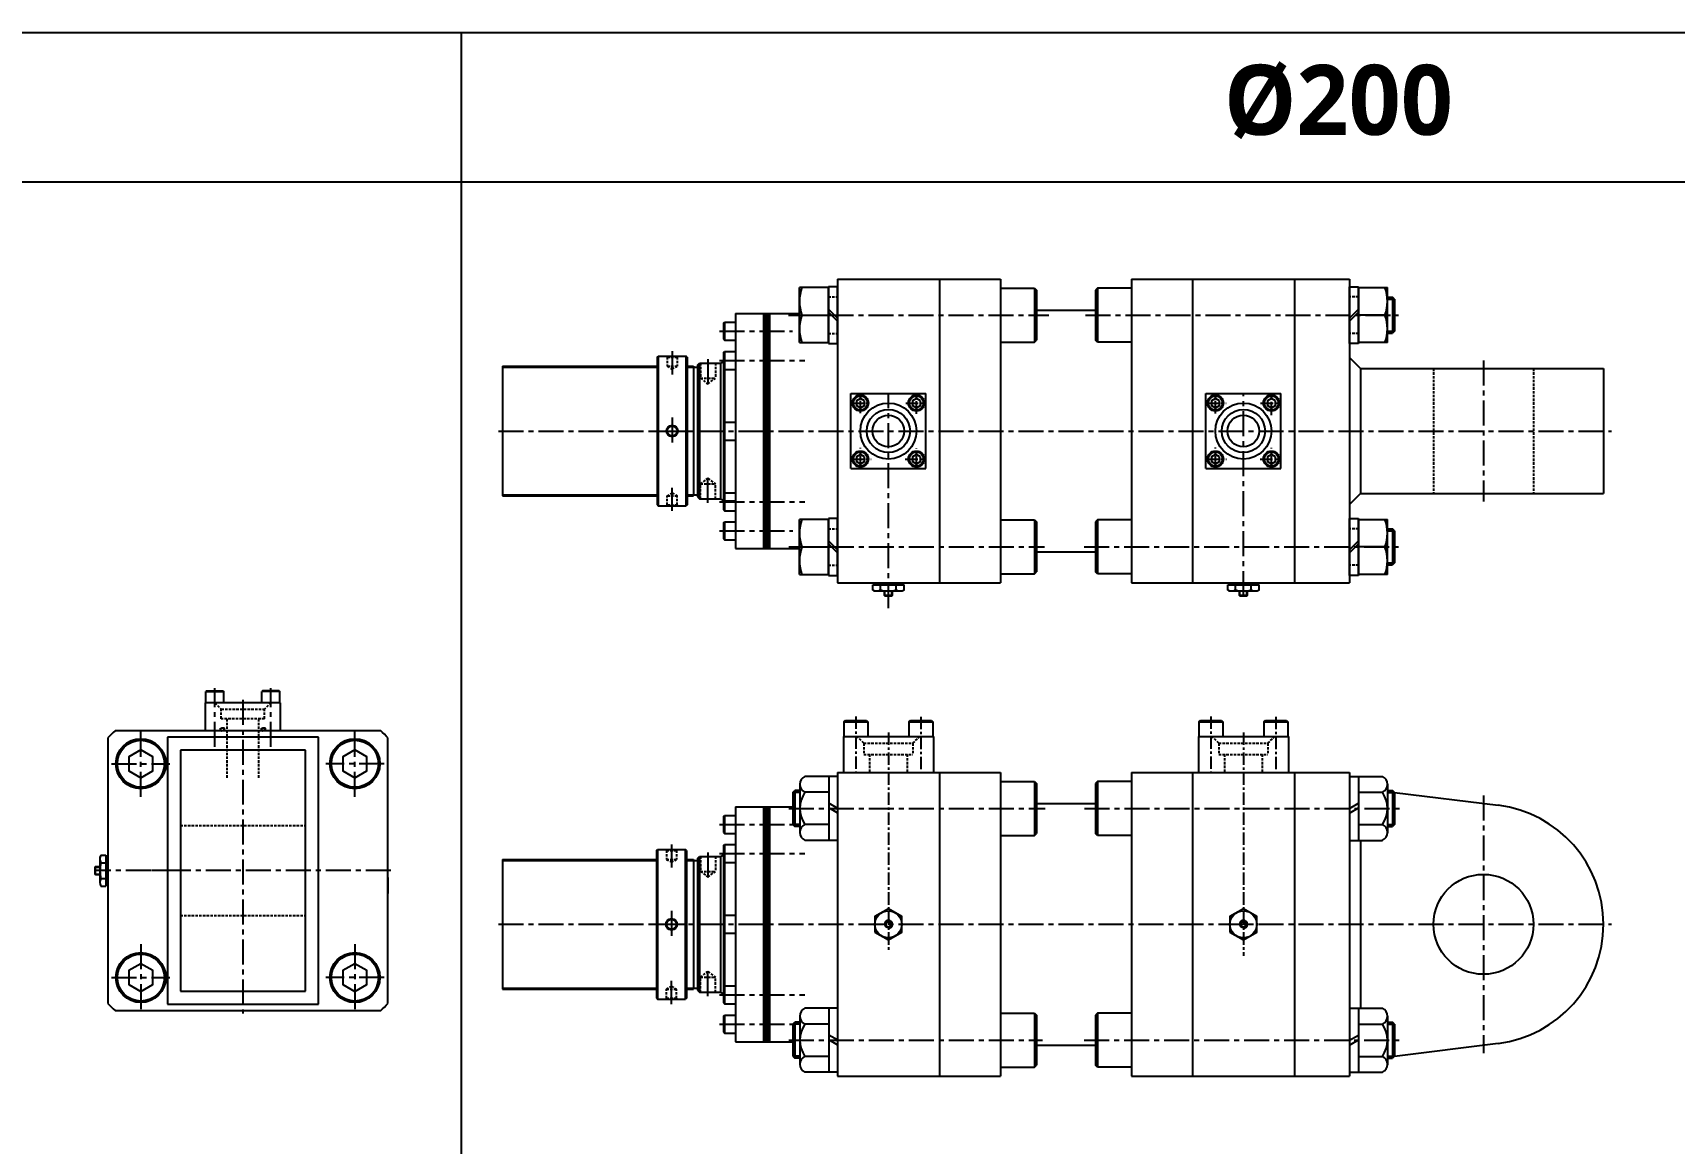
# Model space of a CAD drawing. Extents: x -819 to 10005, y 0 to 4179.
# Drawn here: x 4087 to 5728, y 1111 to 2222 of the extents above; entities that cross this region are included whole.
import ezdxf

# ---------------------------------------------------------------- set-up
doc = ezdxf.new("R2010")
doc.units = 0
doc.header["$LTSCALE"] = 10
doc.header["$MEASUREMENT"] = 0
for name, pattern in [('CENTER', [2, 1.25, -0.25, 0.25, -0.25]), ('CENTERX2', [4, 2.5, -0.5, 0.5, -0.5]), ('HIDDEN', [0.375, 0.25, -0.125])]:
    doc.linetypes.add(name, pattern=pattern)
doc.layers.get('0').update_dxf_attribs({"linetype": 'CONTINUOUS'})
for name, color, linetype in [('BOM-UDEF', 3, 'CONTINUOUS'), ('CEN', 1, 'CENTERX2'), ('HL', 2, 'HIDDEN'), ('ML', 7, 'CONTINUOUS')]:
    doc.layers.add(name, color=color, linetype=linetype)
doc.styles.add('문자', font='romans.shx')

msp = doc.modelspace()

# ---------------------------------------------------------------- linework, layer by layer
for p, q in [((10004.7, 2221.7), (0, 2221.7)), ((4515.3, 0), (4515.3, 2221.7)), ((10004.7, 2072.2), (0, 2072.2)), ((4853.2, 1911.8), (4853.2, 1966.8)), ((4882.2, 1966.8), (4853.2, 1966.8)), ((4882.2, 1967.7), (4882.2, 1910.8)), ((4891.2, 1967.7), (4882.2, 1967.7)), ((4882.2, 1911.8), (4882.2, 1966.8)), ((4891.2, 1910.8), (4891.2, 1967.7)), ((5403.2, 1910.8), (5403.2, 1967.7)), ((5403.2, 1967.7), (5412.2, 1967.7)), ((5412.2, 1967.7), (5412.2, 1910.8)), ((5412.2, 1911.8), (5412.2, 1966.8)), ((5412.2, 1966.8), (5441.2, 1966.8)), ((5441.2, 1911.8), (5441.2, 1966.8)), ((4855.6, 1939.3), (4882.2, 1939.3)), ((4882.2, 1945.3), (4891.2, 1936.3)), ((4882.2, 1942.3), (4891.2, 1933.3)), ((5412.2, 1945.3), (5403.2, 1936.3)), ((5412.2, 1942.3), (5403.2, 1933.3)), ((5438.7, 1939.3), (5412.2, 1939.3)), ((4853.2, 1911.8), (4882.2, 1911.8)), ((4882.2, 1910.8), (4891.2, 1910.8)), ((5412.2, 1910.8), (5403.2, 1910.8)), ((5441.2, 1911.8), (5412.2, 1911.8)), ((5414.2, 1885.8), (5403.2, 1896.8)), ((5414.2, 1760.8), (5403.2, 1749.8)), ((4853.2, 1679.8), (4853.2, 1734.8)), ((4882.2, 1734.8), (4853.2, 1734.8)), ((4882.2, 1735.7), (4882.2, 1678.8)), ((4891.2, 1735.7), (4882.2, 1735.7)), ((4882.2, 1679.8), (4882.2, 1734.8)), ((4891.2, 1678.8), (4891.2, 1735.7)), ((5403.2, 1678.8), (5403.2, 1735.7)), ((5403.2, 1735.7), (5412.2, 1735.7)), ((5412.2, 1735.7), (5412.2, 1678.8)), ((5412.2, 1679.8), (5412.2, 1734.8)), ((5412.2, 1734.8), (5441.2, 1734.8)), ((5441.2, 1679.8), (5441.2, 1734.8)), ((4855.6, 1707.3), (4882.2, 1707.3)), ((4882.2, 1713.3), (4891.2, 1704.3)), ((4882.2, 1710.3), (4891.2, 1701.3)), ((5412.2, 1713.3), (5403.2, 1704.3)), ((5412.2, 1710.3), (5403.2, 1701.3)), ((5438.7, 1707.3), (5412.2, 1707.3)), ((4853.2, 1679.8), (4882.2, 1679.8)), ((4882.2, 1678.8), (4891.2, 1678.8)), ((5412.2, 1678.8), (5403.2, 1678.8)), ((5441.2, 1679.8), (5412.2, 1679.8)), ((5448.2, 1461.8), (5552, 1448.9)), ((5448.2, 1197.8), (5552, 1210.8))]:
    msp.add_line(p, q)
at = {"color": 7, "linetype": 'Continuous'}
for p, q in [((4926.6, 1664.2), (4926.6, 1669.3)), ((4926.6, 1669.3), (4932.9, 1669.3)), ((4927.6, 1669.3), (4927.6, 1671.3)), ((4927.6, 1671.3), (4956.8, 1671.3)), ((4929.8, 1663.3), (4954.6, 1663.3)), ((4932.9, 1669.3), (4957.8, 1669.3)), ((4934.4, 1664.2), (4934.4, 1669.3)), ((4938.2, 1663.5), (4938.2, 1663.5)), ((4938.2, 1658.8), (4938.2, 1663.3)), ((4938.2, 1658.8), (4938.7, 1658.3)), ((4946.2, 1658.8), (4938.2, 1658.8)), ((4938.7, 1658.3), (4945.7, 1658.3)), ((4946.2, 1658.8), (4945.7, 1658.3)), ((4946.2, 1658.8), (4946.2, 1663.3)), ((4950, 1664.2), (4950, 1669.3)), ((4956.8, 1669.3), (4956.8, 1671.3)), ((4957.8, 1664.2), (4957.8, 1669.3)), ((5281.6, 1664.2), (5281.6, 1669.3)), ((5281.6, 1669.3), (5287.9, 1669.3)), ((5282.6, 1669.3), (5282.6, 1671.3)), ((5282.6, 1671.3), (5311.8, 1671.3)), ((5284.8, 1663.3), (5309.6, 1663.3)), ((5287.9, 1669.3), (5312.8, 1669.3)), ((5289.4, 1664.2), (5289.4, 1669.3)), ((5293.2, 1663.5), (5293.2, 1663.5)), ((5293.2, 1658.8), (5293.2, 1663.3)), ((5293.2, 1658.8), (5293.7, 1658.3)), ((5301.2, 1658.8), (5293.2, 1658.8)), ((5293.7, 1658.3), (5300.7, 1658.3)), ((5301.2, 1658.8), (5300.7, 1658.3)), ((5301.2, 1658.8), (5301.2, 1663.3)), ((5305, 1664.2), (5305, 1669.3)), ((5311.8, 1669.3), (5311.8, 1671.3)), ((5312.8, 1664.2), (5312.8, 1669.3)), ((4153.7, 1395.9), (4153.7, 1371.1)), ((4154.7, 1399.1), (4159.7, 1399.1)), ((4159.7, 1399.1), (4159.7, 1392.7)), ((4159.7, 1398.1), (4161.7, 1398.1)), ((4161.7, 1398.1), (4161.7, 1368.9)), ((4149.2, 1387.5), (4148.7, 1387)), ((4148.7, 1387), (4148.7, 1380)), ((4149.2, 1379.5), (4148.7, 1380)), ((4149.2, 1387.5), (4153.7, 1387.5)), ((4149.2, 1379.5), (4149.2, 1387.5)), ((4149.2, 1379.5), (4153.7, 1379.5)), ((4154, 1387.5), (4154, 1387.5)), ((4154.7, 1391.3), (4159.7, 1391.3)), ((4159.7, 1392.7), (4159.7, 1367.9)), ((4154.7, 1375.7), (4159.7, 1375.7)), ((4154.7, 1367.9), (4159.7, 1367.9)), ((4159.7, 1368.9), (4161.7, 1368.9))]:
    msp.add_line(p, q, dxfattribs=at)
for points in [[(4928.7, 1322.1), (4942.2, 1314.3), (4955.7, 1322.1), (4955.7, 1337.6), (4942.2, 1345.4), (4928.7, 1337.6)], [(4940.7, 1332.3), (4939.3, 1329.8), (4940.7, 1327.3), (4943.6, 1327.3), (4945.1, 1329.8), (4943.6, 1332.3)], [(5283.7, 1322.1), (5297.2, 1314.3), (5310.7, 1322.1), (5310.7, 1337.6), (5297.2, 1345.4), (5283.7, 1337.6)], [(5295.7, 1332.3), (5294.3, 1329.8), (5295.7, 1327.3), (5298.6, 1327.3), (5300.1, 1329.8), (5298.6, 1332.3)]]:
    msp.add_lwpolyline(points, close=True, dxfattribs=at)
msp.add_circle((5537.2, 1329.8), 50)
for centre, radius in [((4942.2, 1329.8), 13.5), ((4942.2, 1329.8), 3.5), ((5297.2, 1329.8), 13.5), ((5297.2, 1329.8), 3.5)]:
    msp.add_circle(centre, radius, dxfattribs=at)
for centre, radius, start, end in [((4892.9, 1953), 39.7, 159.7297, 200.2703), ((5401.5, 1953), 39.7, 339.7297, 20.2703), ((4892.9, 1925.5), 39.7, 159.7297, 200.2703), ((5401.5, 1925.5), 39.7, 339.7297, 20.2703), ((4892.9, 1721), 39.7, 159.7297, 200.2703), ((5401.5, 1721), 39.7, 339.7297, 20.2703), ((4892.9, 1693.5), 39.7, 159.7297, 200.2703), ((5401.5, 1693.5), 39.7, 339.7297, 20.2703), ((5537.2, 1329.8), 120, 277.093, 82.907)]:
    msp.add_arc(centre, radius, start, end)
for centre, radius, start, end in [((4929.8, 1668.9), 5.62, 235.6158, 270), ((4930.5, 1671.5), 8.22, 241.7006, 298.2994), ((4942.2, 1694.6), 31.3, 255.6172, 270.0141), ((4942.2, 1694.6), 31.3, 269.9859, 284.3828), ((4953.9, 1671.5), 8.22, 241.7006, 298.2994), ((5284.8, 1668.9), 5.62, 235.6158, 270), ((5285.5, 1671.5), 8.22, 241.7006, 298.2994), ((5297.2, 1694.6), 31.3, 255.6172, 270.0141), ((5297.2, 1694.6), 31.3, 269.9859, 284.3828), ((5308.9, 1671.5), 8.22, 241.7006, 298.2994), ((4159.3, 1395.9), 5.62, 145.6158, 180), ((4161.9, 1395.2), 8.22, 151.7006, 208.2994), ((4185.1, 1383.5), 31.3, 165.6172, 180.0141), ((4185.1, 1383.5), 31.3, 179.9859, 194.3828), ((4161.9, 1371.8), 8.22, 151.7006, 208.2994)]:
    msp.add_arc(centre, radius, start, end, dxfattribs=at)
at = {"layer": 'BOM-UDEF', "color": 0}
for p, q in [((4372.2, 1517), (4221.2, 1517)), ((4221.2, 1517), (4221.2, 1250)), ((4372.2, 1250), (4372.2, 1517)), ((4234.2, 1504), (4234.2, 1263)), ((4359.2, 1504), (4234.2, 1504)), ((4359.2, 1263), (4359.2, 1504)), ((4221.2, 1250), (4372.2, 1250)), ((4234.2, 1263), (4359.2, 1263))]:
    msp.add_line(p, q, dxfattribs=at)
at = {"layer": 'CEN'}
for p, q in [((4842.2, 1939.3), (5102.6, 1939.3)), ((5139.3, 1939.3), (5452.2, 1939.3)), ((4773.2, 1923.3), (4846.2, 1923.3)), ((4726, 1903.1), (4726, 1879.9)), ((4761.7, 1895.3), (4761.7, 1867.6)), ((4773.2, 1894), (4858.6, 1894)), ((5537.2, 1893.8), (5537.2, 1752.8)), ((4942.2, 1646), (4942.2, 1860.8)), ((5297.2, 1658.2), (5297.2, 1860.8)), ((4552.2, 1823.3), (5665.2, 1823.3)), ((4705.4, 1823.3), (4746.6, 1823.3)), ((4705.4, 1823.3), (4746.6, 1823.3)), ((4726, 1836.7), (4726, 1809.8)), ((4761.7, 1751.3), (4761.7, 1778.9)), ((4726, 1743.4), (4726, 1766.6)), ((4773.2, 1752.5), (4858.6, 1752.5)), ((4773.2, 1723.3), (4846.7, 1723.3)), ((4842.7, 1707.3), (5098.4, 1707.3)), ((5138.1, 1707.3), (5452.2, 1707.3)), ((4268.7, 1507.2), (4268.7, 1565.9)), ((4324.7, 1507.2), (4324.7, 1565.9)), ((4296.7, 1554.5), (4296.7, 1240.5)), ((4194.7, 1457.2), (4194.7, 1523.8)), ((4408.7, 1457.2), (4408.7, 1523.8)), ((4165.4, 1490.5), (4223.8, 1490.5)), ((4438, 1490.5), (4379.6, 1490.5)), ((4842.7, 1445.8), (5098.9, 1445.8)), ((5138.4, 1445.8), (5456.2, 1445.8)), ((5537.2, 1458.8), (5537.2, 1200.9)), ((4773.2, 1429.8), (4846.7, 1429.8)), ((4725.3, 1409.7), (4725.3, 1386.5)), ((4761.7, 1401.8), (4761.7, 1374.2)), ((4773.2, 1400.6), (4858.6, 1400.6)), ((4444.7, 1383.5), (4148.7, 1383.5)), ((4230.2, 1383.5), (4194.2, 1383.5)), ((4552.2, 1329.8), (5665.2, 1329.8)), ((4704.6, 1329.8), (4745.9, 1329.8)), ((4704.6, 1329.8), (4745.9, 1329.8)), ((4725.3, 1343.3), (4725.3, 1316.4)), ((4194.7, 1309.8), (4194.7, 1243.2)), ((4408.7, 1309.8), (4408.7, 1243.2)), ((4761.7, 1257.8), (4761.7, 1285.5)), ((4165.4, 1276.5), (4223.8, 1276.5)), ((4438, 1276.5), (4379.6, 1276.5)), ((4725.3, 1250), (4725.3, 1273.2)), ((4773.2, 1259.1), (4858.6, 1259.1)), ((4773.2, 1229.8), (4846.7, 1229.8)), ((4842.5, 1213.8), (5096.4, 1213.8)), ((5137.8, 1213.8), (5456.2, 1213.8))]:
    msp.add_line(p, q, dxfattribs=at)
at = {"layer": 'HL'}
for p, q in [((4882.2, 1957.5), (4891.2, 1957.5)), ((5412.2, 1957.5), (5403.2, 1957.5)), ((4882.2, 1921), (4891.2, 1921)), ((5412.2, 1921), (5403.2, 1921)), ((4882.2, 1725.5), (4891.2, 1725.5)), ((5412.2, 1725.5), (5403.2, 1725.5)), ((4882.2, 1689), (4891.2, 1689)), ((5412.2, 1689), (5403.2, 1689))]:
    msp.add_line(p, q, dxfattribs=at)
at = {"layer": 'ML'}
for p, q in [((4891.2, 1975.3), (4891.2, 1671.3)), ((4891.2, 1975.3), (5054.2, 1975.3)), ((4993.2, 1975.3), (4993.2, 1671.3)), ((5054.2, 1975.3), (5054.2, 1671.3)), ((5185.2, 1975.3), (5185.2, 1671.3)), ((5185.2, 1975.3), (5403.2, 1975.3)), ((5246.2, 1975.3), (5246.2, 1671.3)), ((5348.2, 1975.3), (5348.2, 1671.3)), ((5403.2, 1975.3), (5403.2, 1671.3)), ((5054.2, 1966.3), (5088.2, 1966.3)), ((5088.2, 1966.3), (5088.2, 1912.3)), ((5088.2, 1966.3), (5090.2, 1964.3)), ((5090.2, 1964.3), (5090.2, 1914.3)), ((5151.2, 1966.3), (5149.2, 1964.3)), ((5149.2, 1964.3), (5149.2, 1914.3)), ((5185.2, 1966.3), (5151.2, 1966.3)), ((5151.2, 1966.3), (5151.2, 1912.3)), ((5441.2, 1957.3), (5446.2, 1957.3)), ((5446.2, 1957.3), (5446.2, 1921.3)), ((5448.2, 1955.3), (5446.2, 1957.3)), ((5448.2, 1955.3), (5448.2, 1923.3)), ((4789.2, 1940.8), (4853.2, 1940.8)), ((4789.2, 1940.8), (4789.2, 1705.8)), ((4817.2, 1940.8), (4817.2, 1705.8)), ((4819.2, 1940.8), (4819.2, 1705.8)), ((4821.2, 1940.8), (4821.2, 1705.8)), ((4823.2, 1940.8), (4823.2, 1705.8)), ((5090.2, 1944.2), (5149.2, 1944.2)), ((4777.2, 1931.3), (4778.2, 1932.3)), ((4777.2, 1931.3), (4777.2, 1915.3)), ((4778.2, 1932.3), (4789.2, 1932.3)), ((4778.2, 1932.3), (4778.2, 1914.3)), ((5441.2, 1921.3), (5446.2, 1921.3)), ((5448.2, 1923.3), (5446.2, 1921.3)), ((4777.2, 1915.3), (4778.2, 1914.3)), ((4778.2, 1914.3), (4789.2, 1914.3)), ((5054.2, 1912.3), (5088.2, 1912.3)), ((5088.2, 1912.3), (5090.2, 1914.3)), ((5151.2, 1912.3), (5149.2, 1914.3)), ((5185.2, 1912.3), (5151.2, 1912.3)), ((4556.2, 1888.3), (4556.2, 1758.3)), ((4711, 1897.3), (4712, 1898.3)), ((4711, 1897.3), (4711, 1749.3)), ((4712, 1898.3), (4740, 1898.3)), ((4712, 1898.3), (4712, 1748.3)), ((4740, 1748.3), (4740, 1898.3)), ((4741, 1897.3), (4740, 1898.3)), ((4741, 1897.3), (4741, 1749.3)), ((4747.2, 1888.3), (4747.2, 1758.3)), ((4751.2, 1889.3), (4753.2, 1891.3)), ((4751.2, 1889.3), (4751.2, 1757.3)), ((4753.2, 1891.3), (4753.2, 1755.3)), ((4753.2, 1891.3), (4774.2, 1891.3)), ((4774.2, 1891.3), (4777.2, 1892.8)), ((4774.2, 1891.3), (4774.2, 1755.3)), ((4777.2, 1902), (4778.2, 1903)), ((4777.2, 1902), (4777.2, 1886)), ((4777.2, 1892.8), (4777.2, 1753.8)), ((4778.2, 1903), (4778.2, 1885)), ((4778.2, 1903), (4789.2, 1903)), ((4778.2, 1893.3), (4778.2, 1753.3)), ((4556.2, 1887.3), (4711, 1887.3)), ((4741, 1887.3), (4751.2, 1887.3)), ((4777.2, 1886), (4778.2, 1885)), ((4778.2, 1885), (4789.2, 1885)), ((5414.2, 1885.8), (5657.2, 1885.8)), ((5414.2, 1885.8), (5414.2, 1760.8)), ((5657.2, 1885.8), (5657.2, 1760.8)), ((4904.7, 1785.8), (4904.7, 1860.8)), ((4904.7, 1860.8), (4979.7, 1860.8)), ((4979.7, 1785.8), (4979.7, 1860.8)), ((4979.7, 1785.8), (4979.7, 1860.8)), ((5259.7, 1860.8), (5334.7, 1860.8)), ((5259.7, 1785.8), (5259.7, 1860.8)), ((5334.7, 1785.8), (5334.7, 1860.8)), ((5334.7, 1785.8), (5334.7, 1860.8)), ((4777.2, 1831.3), (4778.2, 1832.3)), ((4777.2, 1831.3), (4777.2, 1815.3)), ((4778.2, 1832.3), (4778.2, 1814.3)), ((4778.2, 1832.3), (4789.2, 1832.3)), ((4777.2, 1815.3), (4778.2, 1814.3)), ((4778.2, 1814.3), (4789.2, 1814.3)), ((4904.7, 1785.8), (4979.7, 1785.8)), ((5259.7, 1785.8), (5334.7, 1785.8)), ((4556.2, 1759.3), (4711, 1759.3)), ((4741, 1759.3), (4751.2, 1759.3)), ((4751.2, 1757.3), (4753.2, 1755.3)), ((4777.2, 1760.5), (4778.2, 1761.5)), ((4777.2, 1760.5), (4777.2, 1744.5)), ((4778.2, 1761.5), (4778.2, 1743.5)), ((4778.2, 1761.5), (4789.2, 1761.5)), ((5414.2, 1760.8), (5657.2, 1760.8)), ((4711, 1749.3), (4712, 1748.3)), ((4712, 1748.3), (4740, 1748.3)), ((4741, 1749.3), (4740, 1748.3)), ((4753.2, 1755.3), (4774.2, 1755.3)), ((4774.2, 1755.3), (4778.2, 1753.3)), ((4777.2, 1744.5), (4778.2, 1743.5)), ((4778.2, 1753.3), (4789.2, 1753.3)), ((4778.2, 1743.5), (4789.2, 1743.5)), ((4777.2, 1731.3), (4778.2, 1732.3)), ((4777.2, 1731.3), (4777.2, 1715.3)), ((4778.2, 1732.3), (4789.2, 1732.3)), ((4778.2, 1732.3), (4778.2, 1714.3)), ((5054.2, 1734.3), (5088.2, 1734.3)), ((5088.2, 1734.3), (5088.2, 1680.3)), ((5088.2, 1734.3), (5090.2, 1732.3)), ((5090.2, 1732.3), (5090.2, 1682.3)), ((5151.2, 1734.3), (5149.2, 1732.3)), ((5149.2, 1732.3), (5149.2, 1682.3)), ((5185.2, 1734.3), (5151.2, 1734.3)), ((5151.2, 1734.3), (5151.2, 1680.3)), ((5441.2, 1725.3), (5446.2, 1725.3)), ((5446.2, 1725.3), (5446.2, 1689.3)), ((5448.2, 1723.3), (5446.2, 1725.3)), ((4777.2, 1715.3), (4778.2, 1714.3)), ((4778.2, 1714.3), (4789.2, 1714.3)), ((5448.2, 1723.3), (5448.2, 1691.3)), ((4789.2, 1705.8), (4853.2, 1705.8)), ((5090.2, 1702.4), (5149.2, 1702.4)), ((5448.2, 1691.3), (5446.2, 1689.3)), ((5054.2, 1680.3), (5088.2, 1680.3)), ((5088.2, 1680.3), (5090.2, 1682.3)), ((5151.2, 1680.3), (5149.2, 1682.3)), ((5185.2, 1680.3), (5151.2, 1680.3)), ((5441.2, 1689.3), (5446.2, 1689.3)), ((4891.2, 1671.3), (5054.2, 1671.3)), ((5185.2, 1671.3), (5403.2, 1671.3)), ((4260.4, 1563.5), (4259.7, 1562.8)), ((4259.7, 1562.8), (4277.7, 1562.8)), ((4259.7, 1551.5), (4259.7, 1562.8)), ((4260.4, 1563.5), (4277, 1563.5)), ((4277, 1563.5), (4277.7, 1562.8)), ((4277.7, 1551.5), (4277.7, 1562.8)), ((4316.4, 1563.5), (4315.7, 1562.8)), ((4333.7, 1562.8), (4315.7, 1562.8)), ((4315.7, 1551.5), (4315.7, 1562.8)), ((4333, 1563.5), (4316.4, 1563.5)), ((4333, 1563.5), (4333.7, 1562.8)), ((4333.7, 1551.5), (4333.7, 1562.8)), ((4334.2, 1551.5), (4259.2, 1551.5)), ((4259.2, 1523.5), (4259.2, 1551.5)), ((4334.2, 1523.5), (4334.2, 1551.5)), ((4897.7, 1532.3), (4899.2, 1533.8)), ((4897.7, 1532.3), (4897.7, 1517.8)), ((4897.7, 1532.3), (4921.7, 1532.3)), ((4899.2, 1533.8), (4920.2, 1533.8)), ((4920.2, 1533.8), (4921.7, 1532.3)), ((4921.7, 1532.3), (4921.7, 1517.8)), ((4962.7, 1532.3), (4964.2, 1533.8)), ((4962.7, 1532.3), (4962.7, 1517.8)), ((4962.7, 1532.3), (4986.7, 1532.3)), ((4964.2, 1533.8), (4985.2, 1533.8)), ((4985.2, 1533.8), (4986.7, 1532.3)), ((4986.7, 1532.3), (4986.7, 1517.8)), ((5252.7, 1532.3), (5254.2, 1533.8)), ((5252.7, 1532.3), (5276.7, 1532.3)), ((5252.7, 1532.3), (5252.7, 1517.8)), ((5254.2, 1533.8), (5275.2, 1533.8)), ((5275.2, 1533.8), (5276.7, 1532.3)), ((5276.7, 1532.3), (5276.7, 1517.8)), ((5317.7, 1532.3), (5319.2, 1533.8)), ((5317.7, 1532.3), (5341.7, 1532.3)), ((5317.7, 1532.3), (5317.7, 1517.8)), ((5319.2, 1533.8), (5340.2, 1533.8)), ((5340.2, 1533.8), (5341.7, 1532.3)), ((5341.7, 1532.3), (5341.7, 1517.8)), ((4161.7, 1516.3), (4161.7, 1250.7)), ((4434.5, 1523.5), (4168.9, 1523.5)), ((4441.7, 1250.7), (4441.7, 1516.3)), ((4897.2, 1517.8), (4987.2, 1517.8)), ((4897.2, 1517.8), (4897.2, 1481.8)), ((4987.2, 1517.8), (4987.2, 1481.8)), ((5252.2, 1517.8), (5252.2, 1481.8)), ((5252.2, 1517.8), (5342.2, 1517.8)), ((5342.2, 1517.8), (5342.2, 1481.8)), ((4891.7, 1477.8), (4858.7, 1477.8)), ((4882.7, 1477.8), (4882.7, 1413.8)), ((4891.2, 1481.8), (5054.2, 1481.8)), ((4891.2, 1481.8), (4891.2, 1177.8)), ((4993.2, 1481.8), (4993.2, 1177.8)), ((5054.2, 1481.8), (5054.2, 1177.8)), ((5185.2, 1481.8), (5185.2, 1177.8)), ((5185.2, 1481.8), (5403.2, 1481.8)), ((5246.2, 1481.8), (5246.2, 1177.8)), ((5348.2, 1481.8), (5348.2, 1177.8)), ((5403.2, 1481.8), (5403.2, 1177.8)), ((5403.2, 1477.8), (5436.2, 1477.8)), ((5412.2, 1477.8), (5412.2, 1413.8)), ((4846.7, 1461.8), (4848.7, 1463.8)), ((4846.7, 1461.8), (4846.7, 1429.8)), ((4848.7, 1463.8), (4848.7, 1427.8)), ((4853.7, 1463.8), (4848.7, 1463.8)), ((4853.7, 1470), (4853.7, 1420.9)), ((4882.7, 1462), (4858.7, 1462)), ((5054.2, 1472.8), (5088.2, 1472.8)), ((5088.2, 1472.8), (5090.2, 1470.8)), ((5088.2, 1472.8), (5088.2, 1418.8)), ((5090.2, 1470.8), (5090.2, 1420.8)), ((5151.2, 1472.8), (5149.2, 1470.8)), ((5149.2, 1470.8), (5149.2, 1420.8)), ((5151.2, 1472.8), (5151.2, 1418.8)), ((5185.2, 1472.8), (5151.2, 1472.8)), ((5412.2, 1462), (5436.2, 1462)), ((5441.2, 1470), (5441.2, 1420.9)), ((5441.2, 1463.8), (5446.2, 1463.8)), ((5446.2, 1463.8), (5446.2, 1427.8)), ((5448.2, 1461.8), (5446.2, 1463.8)), ((5448.2, 1461.8), (5448.2, 1429.8)), ((4789.2, 1447.3), (4846.7, 1447.3)), ((4789.2, 1447.3), (4789.2, 1212.3)), ((4817.2, 1447.3), (4817.2, 1212.3)), ((4819.2, 1447.3), (4819.2, 1212.3)), ((4821.2, 1447.3), (4821.2, 1212.3)), ((4823.2, 1447.3), (4823.2, 1212.3)), ((5090.2, 1450.7), (5149.2, 1450.7)), ((4777.2, 1437.8), (4778.2, 1438.8)), ((4777.2, 1437.8), (4777.2, 1421.8)), ((4778.2, 1438.8), (4789.2, 1438.8)), ((4778.2, 1438.8), (4778.2, 1420.8)), ((4846.7, 1429.8), (4848.7, 1427.8)), ((4882.7, 1429.7), (4858.7, 1429.7)), ((5412.2, 1429.7), (5436.2, 1429.7)), ((5448.2, 1429.8), (5446.2, 1427.8)), ((4777.2, 1421.8), (4778.2, 1420.8)), ((4778.2, 1420.8), (4789.2, 1420.8)), ((4853.7, 1427.8), (4848.7, 1427.8)), ((4891.7, 1413.8), (4858.7, 1413.8)), ((5054.2, 1418.8), (5088.2, 1418.8)), ((5088.2, 1418.8), (5090.2, 1420.8)), ((5151.2, 1418.8), (5149.2, 1420.8)), ((5185.2, 1418.8), (5151.2, 1418.8)), ((5403.2, 1413.8), (5436.2, 1413.8)), ((5414.2, 1413.8), (5414.2, 1245.8)), ((5441.2, 1427.8), (5446.2, 1427.8)), ((4710.3, 1403.8), (4711.3, 1404.8)), ((4710.3, 1403.8), (4710.3, 1255.8)), ((4711.3, 1404.8), (4711.3, 1254.8)), ((4711.3, 1404.8), (4739.3, 1404.8)), ((4739.3, 1254.8), (4739.3, 1404.8)), ((4740.3, 1403.8), (4739.3, 1404.8)), ((4740.3, 1403.8), (4740.3, 1255.8)), ((4751.2, 1395.8), (4753.2, 1397.8)), ((4751.2, 1395.8), (4751.2, 1263.8)), ((4753.2, 1397.8), (4753.2, 1261.8)), ((4753.2, 1397.8), (4774.2, 1397.8)), ((4774.2, 1397.8), (4777.2, 1399.3)), ((4774.2, 1397.8), (4774.2, 1261.8)), ((4777.2, 1408.6), (4778.2, 1409.6)), ((4777.2, 1408.6), (4777.2, 1392.6)), ((4777.2, 1399.3), (4777.2, 1260.3)), ((4778.2, 1409.6), (4789.2, 1409.6)), ((4778.2, 1409.6), (4778.2, 1391.6)), ((4778.2, 1399.8), (4778.2, 1259.8)), ((4556.2, 1394.8), (4556.2, 1264.8)), ((4556.2, 1393.8), (4710.3, 1393.8)), ((4740.3, 1393.8), (4751.2, 1393.8)), ((4747.2, 1394.8), (4747.2, 1264.8)), ((4777.2, 1392.6), (4778.2, 1391.6)), ((4778.2, 1391.6), (4789.2, 1391.6)), ((4441.7, 1376.5), (4441.7, 1360.5)), ((4777.2, 1337.8), (4778.2, 1338.8)), ((4777.2, 1337.8), (4777.2, 1321.8)), ((4778.2, 1338.8), (4778.2, 1320.8)), ((4778.2, 1338.8), (4789.2, 1338.8)), ((4777.2, 1321.8), (4778.2, 1320.8)), ((4778.2, 1320.8), (4789.2, 1320.8)), ((4556.2, 1265.8), (4710.3, 1265.8)), ((4740.3, 1265.8), (4751.2, 1265.8)), ((4751.2, 1263.8), (4753.2, 1261.8)), ((4777.2, 1267.1), (4778.2, 1268.1)), ((4777.2, 1267.1), (4777.2, 1251.1)), ((4778.2, 1268.1), (4789.2, 1268.1)), ((4778.2, 1268.1), (4778.2, 1250.1)), ((4710.3, 1255.8), (4711.3, 1254.8)), ((4711.3, 1254.8), (4739.3, 1254.8)), ((4740.3, 1255.8), (4739.3, 1254.8)), ((4753.2, 1261.8), (4774.2, 1261.8)), ((4774.2, 1261.8), (4777.2, 1260.3)), ((4777.2, 1251.1), (4778.2, 1250.1)), ((4778.2, 1250.1), (4789.2, 1250.1)), ((4168.9, 1243.5), (4434.5, 1243.5)), ((4777.2, 1237.8), (4778.2, 1238.8)), ((4777.2, 1237.8), (4777.2, 1221.8)), ((4778.2, 1238.8), (4789.2, 1238.8)), ((4778.2, 1238.8), (4778.2, 1220.8)), ((4846.7, 1229.8), (4848.7, 1231.8)), ((4848.7, 1231.8), (4848.7, 1195.8)), ((4853.7, 1231.8), (4848.7, 1231.8)), ((4853.7, 1238), (4853.7, 1188.9)), ((4891.7, 1245.8), (4858.7, 1245.8)), ((4882.7, 1245.8), (4882.7, 1181.8)), ((5054.2, 1240.8), (5088.2, 1240.8)), ((5088.2, 1240.8), (5088.2, 1186.8)), ((5088.2, 1240.8), (5090.2, 1238.8)), ((5090.2, 1238.8), (5090.2, 1188.8)), ((5151.2, 1240.8), (5149.2, 1238.8)), ((5149.2, 1238.8), (5149.2, 1188.8)), ((5185.2, 1240.8), (5151.2, 1240.8)), ((5151.2, 1240.8), (5151.2, 1186.8)), ((5403.2, 1245.8), (5436.2, 1245.8)), ((5412.2, 1245.8), (5412.2, 1181.8)), ((5441.2, 1238), (5441.2, 1188.9)), ((5441.2, 1231.8), (5446.2, 1231.8)), ((5446.2, 1231.8), (5446.2, 1195.8)), ((5448.2, 1229.8), (5446.2, 1231.8)), ((4777.2, 1221.8), (4778.2, 1220.8)), ((4778.2, 1220.8), (4789.2, 1220.8)), ((4846.7, 1229.8), (4846.7, 1197.8)), ((4882.7, 1230), (4858.7, 1230)), ((5412.2, 1230), (5436.2, 1230)), ((5448.2, 1229.8), (5448.2, 1197.8)), ((4789.2, 1212.3), (4846.7, 1212.3)), ((5090.2, 1208.9), (5149.2, 1208.9)), ((4846.7, 1197.8), (4848.7, 1195.8)), ((4853.7, 1195.8), (4848.7, 1195.8)), ((4882.7, 1197.7), (4858.7, 1197.7)), ((4891.7, 1181.8), (4858.7, 1181.8)), ((5054.2, 1186.8), (5088.2, 1186.8)), ((5088.2, 1186.8), (5090.2, 1188.8)), ((5151.2, 1186.8), (5149.2, 1188.8)), ((5185.2, 1186.8), (5151.2, 1186.8)), ((5403.2, 1181.8), (5436.2, 1181.8)), ((5412.2, 1197.7), (5436.2, 1197.7)), ((5441.2, 1195.8), (5446.2, 1195.8)), ((5448.2, 1197.8), (5446.2, 1195.8)), ((4891.2, 1177.8), (5054.2, 1177.8)), ((5185.2, 1177.8), (5403.2, 1177.8))]:
    msp.add_line(p, q, dxfattribs=at)
at = {"layer": 'ML', "color": 2}
for p, q in [((5441.2, 1955.3), (5448.2, 1955.3)), ((5441.2, 1923.3), (5448.2, 1923.3)), ((4556.2, 1888.3), (4711, 1888.3)), ((4741, 1888.3), (4747.2, 1888.3)), ((4556.2, 1758.3), (4711, 1758.3)), ((4741, 1758.3), (4747.2, 1758.3)), ((5441.2, 1723.3), (5448.2, 1723.3)), ((5441.2, 1691.3), (5448.2, 1691.3)), ((4938.7, 1663.5), (4938.7, 1663.5)), ((4938.7, 1658.3), (4938.7, 1663.3)), ((4945.7, 1658.3), (4945.7, 1663.3)), ((5293.7, 1663.5), (5293.7, 1663.5)), ((5293.7, 1658.3), (5293.7, 1663.3)), ((5300.7, 1658.3), (5300.7, 1663.3)), ((4853.7, 1461.8), (4846.7, 1461.8)), ((5441.2, 1461.8), (5448.2, 1461.8)), ((4891.7, 1445.8), (4882.7, 1451)), ((4891.7, 1441), (4882.7, 1446.2)), ((5403.2, 1445.8), (5412.2, 1451)), ((5403.2, 1441), (5412.2, 1446.2)), ((4853.7, 1429.8), (4846.7, 1429.8)), ((5441.2, 1429.8), (5448.2, 1429.8)), ((4148.7, 1387), (4153.7, 1387)), ((4148.7, 1380), (4153.7, 1380)), ((4153.9, 1387), (4153.9, 1387)), ((4556.2, 1394.8), (4710.3, 1394.8)), ((4740.3, 1394.8), (4747.2, 1394.8)), ((4556.2, 1264.8), (4710.3, 1264.8)), ((4740.3, 1264.8), (4747.2, 1264.8)), ((4853.7, 1229.8), (4846.7, 1229.8)), ((4891.7, 1213.8), (4882.7, 1219)), ((5403.2, 1213.8), (5412.2, 1219)), ((5441.2, 1229.8), (5448.2, 1229.8)), ((4891.7, 1209), (4882.7, 1214.2)), ((5403.2, 1209), (5412.2, 1214.2)), ((4853.7, 1197.8), (4846.7, 1197.8)), ((5441.2, 1197.8), (5448.2, 1197.8))]:
    msp.add_line(p, q, dxfattribs=at)
at = {"layer": 'ML', "color": 2, "linetype": 'HIDDEN'}
for p, q in [((4721, 1897.3), (4720, 1898.3)), ((4721, 1897.3), (4721, 1888.3)), ((4721, 1897.3), (4731, 1897.3)), ((4721, 1888.3), (4731, 1888.3)), ((4721, 1888.3), (4726, 1885.1)), ((4726, 1885.1), (4731, 1888.3)), ((4731, 1897.3), (4732, 1898.3)), ((4731, 1897.3), (4731, 1888.3)), ((4754.2, 1891.3), (4754.2, 1876.3)), ((4769.2, 1891.3), (4769.2, 1876.3)), ((4754.2, 1876.3), (4761.7, 1870.4)), ((4754.2, 1876.3), (4769.2, 1876.3)), ((4761.7, 1870.4), (4769.2, 1876.3)), ((5487.2, 1885.8), (5487.2, 1760.8)), ((5587.2, 1885.8), (5587.2, 1760.8)), ((4754.2, 1770.3), (4761.7, 1776.1)), ((4761.7, 1776.1), (4769.2, 1770.3)), ((4721, 1758.3), (4726, 1761.4)), ((4721, 1749.3), (4721, 1758.3)), ((4721, 1758.3), (4731, 1758.3)), ((4726, 1761.4), (4731, 1758.3)), ((4731, 1749.3), (4731, 1758.3)), ((4754.2, 1770.3), (4769.2, 1770.3)), ((4754.2, 1755.3), (4754.2, 1770.3)), ((4769.2, 1755.3), (4769.2, 1770.3)), ((4721, 1749.3), (4720, 1748.3)), ((4721, 1749.3), (4731, 1749.3)), ((4731, 1749.3), (4732, 1748.3)), ((4268.7, 1551.5), (4275.1, 1545.1)), ((4275.1, 1545.1), (4318.3, 1545.1)), ((4275.1, 1535.5), (4275.1, 1545.1)), ((4324.7, 1551.5), (4318.3, 1545.1)), ((4318.3, 1535.5), (4318.3, 1545.1)), ((4318.3, 1535.5), (4275.1, 1535.5)), ((4281, 1476.5), (4281, 1535.5)), ((4312.5, 1476.5), (4312.5, 1535.5)), ((4278.2, 1525.9), (4274.2, 1525.9)), ((4274.2, 1523.5), (4274.2, 1525.9)), ((4278.2, 1523.5), (4278.2, 1525.9)), ((4315.2, 1523.5), (4315.2, 1525.9)), ((4315.2, 1525.9), (4319.2, 1525.9)), ((4319.2, 1525.9), (4315.2, 1525.9)), ((4315.2, 1523.5), (4315.2, 1525.9)), ((4319.2, 1523.5), (4319.2, 1525.9)), ((4319.2, 1523.5), (4319.2, 1525.9)), ((4917.6, 1510.9), (4910.7, 1517.8)), ((4917.6, 1510.9), (4917.6, 1499.8)), ((4917.6, 1510.9), (4966.7, 1510.9)), ((4966.7, 1510.9), (4973.7, 1517.8)), ((4966.7, 1510.9), (4966.7, 1499.8)), ((5272.6, 1510.9), (5265.7, 1517.8)), ((5272.6, 1510.9), (5272.6, 1499.8)), ((5272.6, 1510.9), (5321.7, 1510.9)), ((5321.7, 1510.9), (5328.7, 1517.8)), ((5321.7, 1510.9), (5321.7, 1499.8)), ((4917.6, 1499.8), (4966.7, 1499.8)), ((4923.4, 1499.8), (4923.4, 1481.8)), ((4960.9, 1499.8), (4960.9, 1481.8)), ((5272.6, 1499.8), (5321.7, 1499.8)), ((5278.4, 1499.8), (5278.4, 1481.8)), ((5315.9, 1499.8), (5315.9, 1481.8)), ((4234.2, 1428.5), (4359.2, 1428.5)), ((4720.3, 1403.8), (4719.3, 1404.8)), ((4720.3, 1403.8), (4720.3, 1394.8)), ((4720.3, 1403.8), (4730.3, 1403.8)), ((4730.3, 1403.8), (4731.3, 1404.8)), ((4730.3, 1403.8), (4730.3, 1394.8)), ((4754.2, 1397.8), (4754.2, 1382.8)), ((4769.2, 1397.8), (4769.2, 1382.8)), ((4720.3, 1394.8), (4730.3, 1394.8)), ((4720.3, 1394.8), (4725.3, 1391.7)), ((4725.3, 1391.7), (4730.3, 1394.8)), ((4754.2, 1382.8), (4761.7, 1377)), ((4754.2, 1382.8), (4769.2, 1382.8)), ((4761.7, 1377), (4769.2, 1382.8)), ((4234.2, 1338.5), (4359.2, 1338.5)), ((4754.2, 1276.8), (4761.7, 1282.7)), ((4761.7, 1282.7), (4769.2, 1276.8)), ((4720.2, 1264.8), (4725.2, 1268)), ((4720.2, 1264.8), (4730.2, 1264.8)), ((4720.3, 1255.8), (4720.3, 1264.8)), ((4725.2, 1268), (4730.2, 1264.8)), ((4730.3, 1255.8), (4730.3, 1264.8)), ((4754.2, 1276.8), (4769.2, 1276.8)), ((4754.2, 1261.8), (4754.2, 1276.8)), ((4769.2, 1261.8), (4769.2, 1276.8)), ((4720.3, 1255.8), (4719.3, 1254.8)), ((4720.3, 1255.8), (4730.3, 1255.8)), ((4730.3, 1255.8), (4731.3, 1254.8))]:
    msp.add_line(p, q, dxfattribs=at)
at = {"layer": 'ML', "color": 1, "linetype": 'CENTER'}
for p, q in [((4914.2, 1841.1), (4914.2, 1860.8)), ((4970.2, 1840.5), (4970.2, 1860.8)), ((5269.2, 1840.9), (5269.2, 1860.8)), ((5325.2, 1840.1), (5325.2, 1860.8)), ((4904.7, 1851.3), (4924.7, 1851.3)), ((4959.6, 1851.3), (4979.7, 1851.3)), ((5259.7, 1851.3), (5280, 1851.3)), ((5314.4, 1851.3), (5334.7, 1851.3)), ((5325.2, 1839.3), (5325.2, 1839.9)), ((4914.2, 1785.8), (4914.2, 1806.4)), ((4970.2, 1785.8), (4970.2, 1806.2)), ((5269.2, 1785.8), (5269.2, 1806.8)), ((5325.2, 1785.8), (5325.2, 1806.5)), ((4904.7, 1795.3), (4924.9, 1795.3)), ((4959.1, 1795.3), (4979.7, 1795.3)), ((5259.7, 1795.3), (5280.3, 1795.3)), ((5313.8, 1795.3), (5334.7, 1795.3)), ((4909.7, 1537.8), (4909.7, 1481.8)), ((4974.7, 1537.4), (4974.7, 1481.8)), ((5264.7, 1537.8), (5264.7, 1481.8)), ((5329.7, 1537.4), (5329.7, 1481.8)), ((4942.2, 1521.8), (4942.2, 1303.2)), ((5297.2, 1521.8), (5297.2, 1298.3))]:
    msp.add_line(p, q, dxfattribs=at)
at = {"layer": 'ML'}
for points in [[(4918.2, 1853.6), (4914.2, 1855.9), (4910.2, 1853.6), (4910.2, 1848.9), (4914.2, 1846.6), (4918.2, 1848.9)], [(4974.2, 1853.6), (4970.2, 1855.9), (4966.2, 1853.6), (4966.2, 1848.9), (4970.2, 1846.6), (4974.2, 1848.9)], [(5273.2, 1853.6), (5269.2, 1855.9), (5265.2, 1853.6), (5265.2, 1848.9), (5269.2, 1846.6), (5273.2, 1848.9)], [(5329.2, 1853.6), (5325.2, 1855.9), (5321.2, 1853.6), (5321.2, 1848.9), (5325.2, 1846.6), (5329.2, 1848.9)], [(4918.2, 1797.6), (4914.2, 1799.9), (4910.2, 1797.6), (4910.2, 1792.9), (4914.2, 1790.6), (4918.2, 1792.9)], [(4974.2, 1797.6), (4970.2, 1799.9), (4966.2, 1797.6), (4966.2, 1792.9), (4970.2, 1790.6), (4974.2, 1792.9)], [(5273.2, 1797.6), (5269.2, 1799.9), (5265.2, 1797.6), (5265.2, 1792.9), (5269.2, 1790.6), (5273.2, 1792.9)], [(5329.2, 1797.6), (5325.2, 1799.9), (5321.2, 1797.6), (5321.2, 1792.9), (5325.2, 1790.6), (5329.2, 1792.9)], [(4194.7, 1504.4), (4182.6, 1497.5), (4182.6, 1483.5), (4194.7, 1476.5), (4206.8, 1483.5), (4206.8, 1497.5)], [(4408.7, 1504.4), (4396.6, 1497.5), (4396.6, 1483.5), (4408.7, 1476.5), (4420.8, 1483.5), (4420.8, 1497.5)], [(4194.7, 1290.4), (4182.6, 1283.5), (4182.6, 1269.5), (4194.7, 1262.5), (4206.8, 1269.5), (4206.8, 1283.5)], [(4408.7, 1290.4), (4396.6, 1283.5), (4396.6, 1269.5), (4408.7, 1262.5), (4420.8, 1269.5), (4420.8, 1283.5)]]:
    msp.add_lwpolyline(points, close=True, dxfattribs=at)
for centre, radius in [((4914.2, 1851.3), 8), ((4914.2, 1851.3), 7), ((4970.2, 1851.3), 8), ((4970.2, 1851.3), 7), ((5269.2, 1851.3), 8), ((5269.2, 1851.3), 7), ((5325.2, 1851.3), 8), ((5325.2, 1851.3), 7), ((4942.2, 1823.3), 28), ((4942.2, 1823.3), 21.6), ((4942.2, 1823.3), 15.8), ((5297.2, 1823.3), 28), ((5297.2, 1823.3), 21.6), ((5297.2, 1823.3), 15.8), ((4726, 1823.3), 5.7), ((4726, 1823.3), 5), ((4914.2, 1795.3), 8), ((4914.2, 1795.3), 7), ((4970.2, 1795.3), 8), ((4970.2, 1795.3), 7), ((5269.2, 1795.3), 8), ((5269.2, 1795.3), 7), ((5325.2, 1795.3), 8), ((5325.2, 1795.3), 7), ((4194.7, 1490.5), 25), ((4194.7, 1490.5), 23.5), ((4408.7, 1490.5), 25), ((4408.7, 1490.5), 23.5), ((4725.3, 1329.8), 5.7), ((4725.3, 1329.8), 5), ((4194.7, 1276.5), 25), ((4194.7, 1276.5), 23.5), ((4408.7, 1276.5), 25), ((4408.7, 1276.5), 23.5)]:
    msp.add_circle(centre, radius, dxfattribs=at)
for centre, radius, start, end in [((4301.7, 1383.5), 193, 133.4957, 136.5043), ((4301.7, 1383.5), 193, 43.4957, 46.5043), ((4862.5, 1469.9), 8.8, 115.5894, 244.4106), ((5432.4, 1469.9), 8.8, 295.5894, 64.4106), ((4882.2, 1445.8), 28.5, 145.535, 214.465), ((5412.7, 1445.8), 28.5, 325.535, 34.465), ((4862.5, 1421.8), 8.77, 115.1493, 244.8507), ((5432.5, 1421.8), 8.77, 295.1493, 64.8507), ((4301.7, 1383.5), 193, 223.4957, 226.5043), ((4301.7, 1383.5), 193, 313.4957, 316.5043), ((4862.5, 1237.9), 8.8, 115.5894, 244.4106), ((5432.4, 1237.9), 8.8, 295.5894, 64.4106), ((4882.2, 1213.8), 28.5, 145.535, 214.465), ((5412.7, 1213.8), 28.5, 325.535, 34.465), ((4862.5, 1189.8), 8.77, 115.1493, 244.8507), ((5432.5, 1189.8), 8.77, 295.1493, 64.8507)]:
    msp.add_arc(centre, radius, start, end, dxfattribs=at)
at = {"layer": 'ML', "color": 2, "linetype": 'HIDDEN'}
for centre, start, end in [((4275.5, 1524.7), 90, 270), ((4276.9, 1524.7), 270, 90), ((4316.5, 1524.7), 90, 270), ((4317.9, 1524.7), 270, 90)]:
    msp.add_arc(centre, 1.2, start, end, dxfattribs=at)
at = {"layer": 'ML', "color": 2}
for centre in [(4942.2, 1329.8), (5297.2, 1329.8)]:
    msp.add_arc(centre, 4, 270, 180, dxfattribs=at)

# ---------------------------------------------------------------- texts
at = {"insert": (5277.7, 2189.6), "char_height": 70, "attachment_point": 1, "style": '문자'}
msp.add_mtext_dynamic_manual_height_columns('{\\fMalgun Gothic|b1|i0|c129|p50;%%C200}', width=124.533, gutter_width=16, heights=[-75.6], dxfattribs=at)

doc.saveas('drawing.dxf')
